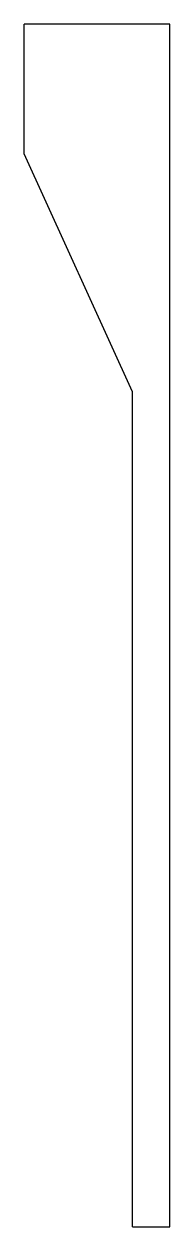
# Model space of a CAD drawing. Header units: millimetres. Extents: x -61 to 61, y -505 to 505.
import ezdxf

# ---------------------------------------------------------------- set-up
doc = ezdxf.new("R2010")
doc.units = ezdxf.units.MM

msp = doc.modelspace()

# ---------------------------------------------------------------- linework, layer by layer
at = {"color": 7, "linetype": 'Continuous', "lineweight": 25}
for p, q in [((-60.9, 396), (-60.9, 505)), ((61.4, 505), (-60.9, 505)), ((61.4, -505), (61.4, 505)), ((30, 196.1), (-60.9, 396)), ((30, -505), (30, 196.1)), ((30, -505), (61.4, -505))]:
    msp.add_line(p, q, dxfattribs=at)

doc.saveas('drawing.dxf')
